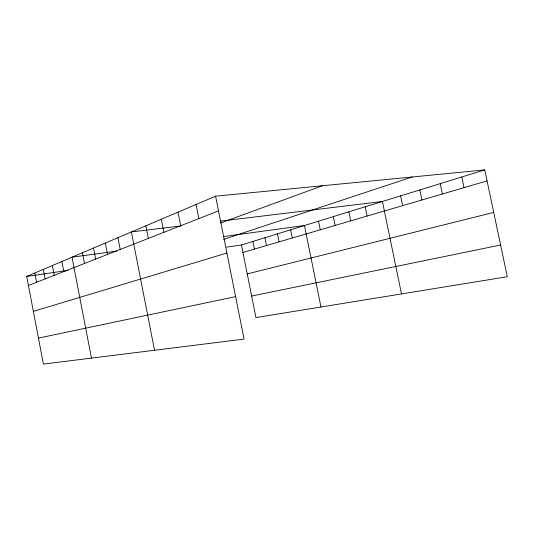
<?xml version="1.0" encoding="UTF-8"?>
<svg xmlns="http://www.w3.org/2000/svg" width="534" height="534" viewBox="0 0 534 534"><rect width="100%" height="100%" fill="white"/><g stroke="black" fill="none" stroke-linecap="round" stroke-linejoin="round"><path stroke-width="0.8" d="M215.576 196.185L244.071 339.11L43.408 364.095L26.7 276.445L215.576 196.185L484.745 169.905L507.3 276.725L255.96 317.576L241.435 244.972L484.745 169.905M28.422 285.483L218.506 210.883M220.629 222.998L322.322 185.765M223.639 239.372L412.175 176.988M33.355 311.369L226.917 253.043M242.93 252.462L487.068 180.906M247.222 273.909L493.723 212.439M38.448 338.095L235.607 296.637M251.647 296.043L500.605 245.019M26.7 276.445L67.992 270.398M226.516 247.155L241.435 244.972M116.833 251.087L72.01 257.194L91.454 358.114M223.713 236.529L304.447 225.528L320.981 307.01M181.139 225.915L131.397 231.956L154.52 350.257M220.202 221.176L382.404 201.478L401.495 293.92M461.797 176.988L464.033 187.661M440.196 183.649L442.359 194.009M419.831 189.93L421.927 199.996M400.593 195.865L402.623 205.657M365.169 206.798L367.078 216.076M348.822 211.838L350.671 220.882M333.289 216.63L335.092 225.448M318.518 221.189L320.267 229.794M290.636 229.794L292.298 237.99M277.473 233.852L279.088 241.862M264.911 237.73L266.486 245.553M252.909 241.428L254.444 249.084M196.045 204.482L198.848 218.6M178.016 212.145L180.699 225.722M161.321 219.24L163.898 232.317M145.829 225.822L148.298 238.438M117.934 237.677L120.23 249.451M105.338 243.03L107.554 254.431M93.537 248.043L95.673 259.09M82.443 252.756L84.512 263.469M61.877 261.5L63.82 271.592M52.332 265.558L54.208 275.364M43.314 269.39L45.136 278.922M34.783 273.014L36.552 282.292"/></g></svg>
